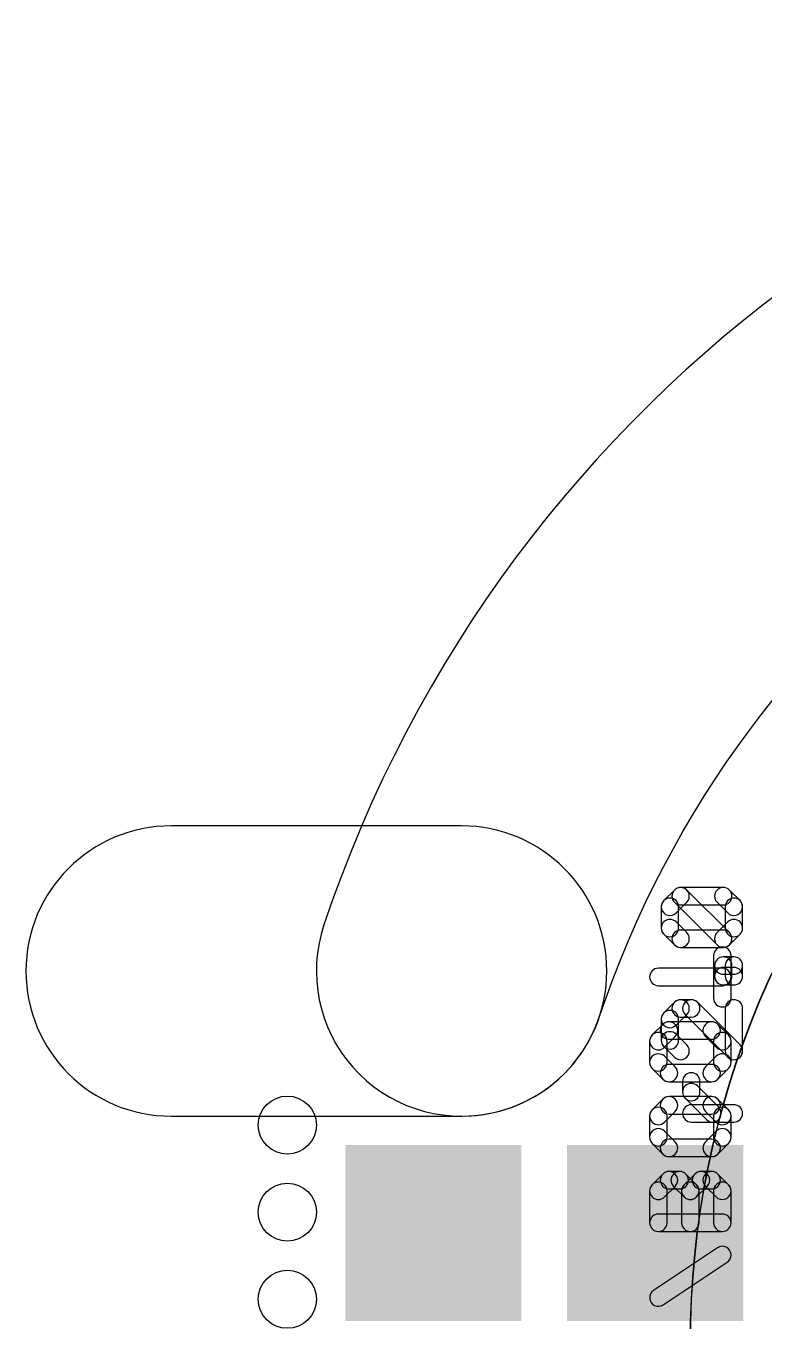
# Model space of a CAD drawing. Extents: x 0 to 2.5, y 0 to 3.1.
# Drawn here: x 1.3 to 1.5541, y 0.5625 to 1.0087 of the extents above; entities that cross this region are included whole.
import ezdxf

# ---------------------------------------------------------------- set-up
doc = ezdxf.new("R2010")
doc.units = 0
for name, color, linetype in [('1', 22, 'CONTINUOUS'), ('19', 53, 'CONTINUOUS'), ('20', 7, 'CONTINUOUS'), ('21', 253, 'CONTINUOUS'), ('22', 253, 'CONTINUOUS'), ('31', 253, 'CONTINUOUS'), ('46', 140, 'CONTINUOUS')]:
    doc.layers.add(name, color=color, linetype=linetype)

# ---------------------------------------------------------------- blocks, each defined once
blk = doc.blocks.new('RECT')
blk.add_solid([(-0.5, -0.5), (0.5, -0.5), (-0.5, 0.5), (0.5, 0.5)])

msp = doc.modelspace()

# ---------------------------------------------------------------- linework, layer by layer
at = {"layer": '19'}
for radius in [0.304381, 0.304281]:
    msp.add_circle((1.833071, 0.554331), radius, dxfattribs=at)
at = {"layer": '20'}
for centre in [(1.39, 0.63), (1.39, 0.6), (1.39, 0.57)]:
    msp.add_circle(centre, 0.01, dxfattribs=at)
at = {"layer": '21'}
for points in [[(1.523843, 0.703076), (1.527513, 0.706746, 1), (1.52327, 0.710988), (1.5196, 0.707319, 1)], [(1.525391, 0.705867), (1.54007, 0.705867, 1), (1.54007, 0.711867), (1.525391, 0.711867, 1)], [(1.542192, 0.696309), (1.527513, 0.710988, 1), (1.52327, 0.706746), (1.537949, 0.692067, 1)], [(1.537949, 0.706746), (1.541619, 0.703076, 1), (1.545861, 0.707319), (1.542192, 0.710988, 1)], [(1.524721, 0.697858), (1.524721, 0.705197, 1), (1.518721, 0.705197), (1.518721, 0.697858, 1)], [(1.54074, 0.705197), (1.54074, 0.697858, 1), (1.54674, 0.697858), (1.54674, 0.705197, 1)], [(1.527513, 0.696309), (1.523843, 0.699979, 1), (1.5196, 0.695736), (1.52327, 0.692067, 1)], [(1.541619, 0.699979), (1.537949, 0.696309, 1), (1.542192, 0.692067), (1.545861, 0.695736, 1)], [(1.54007, 0.697188), (1.525391, 0.697188, 1), (1.525391, 0.691188), (1.54007, 0.691188, 1)], [(1.54307, 0.681297), (1.54307, 0.684967, 1), (1.53707, 0.684967), (1.53707, 0.681297, 1)], [(1.54007, 0.681967), (1.54374, 0.681967, 1), (1.54374, 0.687967), (1.54007, 0.687967, 1)], [(1.54074, 0.684967), (1.54074, 0.681297, 1), (1.54674, 0.681297), (1.54674, 0.684967, 1)], [(1.54374, 0.684297), (1.54007, 0.684297, 1), (1.54007, 0.678297), (1.54374, 0.678297, 1)], [(1.52327, 0.672315), (1.5196, 0.668646, 1), (1.523843, 0.664403), (1.527513, 0.668073, 1)], [(1.518721, 0.666524), (1.518721, 0.659185, 1), (1.524721, 0.659185), (1.524721, 0.666524, 1)], [(1.529061, 0.673194), (1.525391, 0.673194, 1), (1.525391, 0.667194), (1.529061, 0.667194, 1)], [(1.545861, 0.657636), (1.531182, 0.672315, 1), (1.52694, 0.668073), (1.541619, 0.653394, 1)], [(1.54074, 0.670194), (1.54074, 0.655515, 1), (1.54674, 0.655515), (1.54674, 0.670194, 1)], [(1.5196, 0.657063), (1.52327, 0.653394, 1), (1.527513, 0.657636), (1.523843, 0.661306, 1)], [(1.532061, 0.641369), (1.532061, 0.645039, 1), (1.526061, 0.645039), (1.526061, 0.641369, 1)], [(1.538522, 0.636151), (1.531182, 0.643491, 1), (1.52694, 0.639248), (1.534279, 0.631909, 1)], [(1.54374, 0.63703), (1.529061, 0.63703, 1), (1.529061, 0.63103), (1.54374, 0.63103, 1)]]:
    msp.add_lwpolyline(points, format="xyb", close=True, dxfattribs=at)
at = {"layer": '22'}
for points in [[(1.542759, 0.673692), (1.542759, 0.688371, 1), (1.536759, 0.688371), (1.536759, 0.673692, 1)], [(1.51774, 0.678031), (1.539759, 0.678031, 1), (1.539759, 0.684031), (1.51774, 0.684031, 1)], [(1.519861, 0.656798), (1.523531, 0.660468, 1), (1.519289, 0.66471), (1.515619, 0.661041, 1)], [(1.52141, 0.659589), (1.536089, 0.659589, 1), (1.536089, 0.665589), (1.52141, 0.665589, 1)], [(1.533968, 0.660468), (1.537638, 0.656798, 1), (1.54188, 0.661041), (1.53821, 0.66471, 1)], [(1.52074, 0.65158), (1.52074, 0.658919, 1), (1.51474, 0.658919), (1.51474, 0.65158, 1)], [(1.536759, 0.658919), (1.536759, 0.65158, 1), (1.542759, 0.65158), (1.542759, 0.658919, 1)], [(1.523531, 0.650031), (1.519861, 0.653701, 1), (1.515619, 0.649458), (1.519289, 0.645789, 1)], [(1.537638, 0.653701), (1.533968, 0.650031, 1), (1.53821, 0.645789), (1.54188, 0.649458, 1)], [(1.536089, 0.65091), (1.52141, 0.65091, 1), (1.52141, 0.64491), (1.536089, 0.64491, 1)], [(1.519861, 0.631016), (1.523531, 0.634686, 1), (1.519289, 0.638928), (1.515619, 0.635259, 1)], [(1.52141, 0.633807), (1.536089, 0.633807, 1), (1.536089, 0.639807), (1.52141, 0.639807, 1)], [(1.533968, 0.634686), (1.537638, 0.631016, 1), (1.54188, 0.635259), (1.53821, 0.638928, 1)], [(1.52074, 0.625798), (1.52074, 0.633137, 1), (1.51474, 0.633137), (1.51474, 0.625798, 1)], [(1.536759, 0.633137), (1.536759, 0.625798, 1), (1.542759, 0.625798), (1.542759, 0.633137, 1)], [(1.523531, 0.624249), (1.519861, 0.627919, 1), (1.515619, 0.623676), (1.519289, 0.620007, 1)], [(1.536089, 0.625128), (1.52141, 0.625128, 1), (1.52141, 0.619128), (1.536089, 0.619128, 1)], [(1.537638, 0.627919), (1.533968, 0.624249, 1), (1.53821, 0.620007), (1.54188, 0.623676, 1)], [(1.519289, 0.613146), (1.515619, 0.609477, 1), (1.519861, 0.605234), (1.523531, 0.608904, 1)], [(1.52508, 0.614025), (1.52141, 0.614025, 1), (1.52141, 0.608025), (1.52508, 0.608025, 1)], [(1.530871, 0.609477), (1.527201, 0.613146, 1), (1.522958, 0.608904), (1.526628, 0.605234, 1)], [(1.530298, 0.613146), (1.526628, 0.609477, 1), (1.530871, 0.605234), (1.534541, 0.608904, 1)], [(1.536089, 0.614025), (1.532419, 0.614025, 1), (1.532419, 0.608025), (1.536089, 0.608025, 1)], [(1.54188, 0.609477), (1.53821, 0.613146, 1), (1.533968, 0.608904), (1.537638, 0.605234, 1)], [(1.51474, 0.607355), (1.51474, 0.596346, 1), (1.52074, 0.596346), (1.52074, 0.607355, 1)], [(1.53175, 0.596346), (1.53175, 0.607355, 1), (1.52575, 0.607355), (1.52575, 0.596346, 1)], [(1.542759, 0.596346), (1.542759, 0.607355, 1), (1.536759, 0.607355), (1.536759, 0.596346, 1)], [(1.51774, 0.593346), (1.539759, 0.593346, 1), (1.539759, 0.599346), (1.51774, 0.599346, 1)], [(1.519404, 0.568068), (1.541423, 0.582747, 1), (1.538095, 0.587739), (1.516076, 0.57306, 1)]]:
    msp.add_lwpolyline(points, format="xyb", close=True, dxfattribs=at)
at = {"layer": '46'}
for points in [[(1.833084, 0.908661, 1), (1.833057, 1.008661, 0.32219), (1.402598, 0.698978, 1), (1.497402, 0.667163, -0.32219)], [(1.35, 0.633071), (1.45, 0.633071, 1), (1.45, 0.733071), (1.35, 0.733071, 1)]]:
    msp.add_lwpolyline(points, format="xyb", close=True, dxfattribs=at)

# ---------------------------------------------------------------- block references
at = {"layer": '1', "xscale": 0.06063, "yscale": 0.06063, "rotation": 180}
for p in [(1.440256, 0.592815), (1.516634, 0.592815)]:
    msp.add_blockref('RECT', p, dxfattribs=at)
at = {"layer": '31', "xscale": 0.05863, "yscale": 0.05863, "rotation": 180}
for p in [(1.440256, 0.592815), (1.516634, 0.592815)]:
    msp.add_blockref('RECT', p, dxfattribs=at)

doc.saveas('drawing.dxf')
